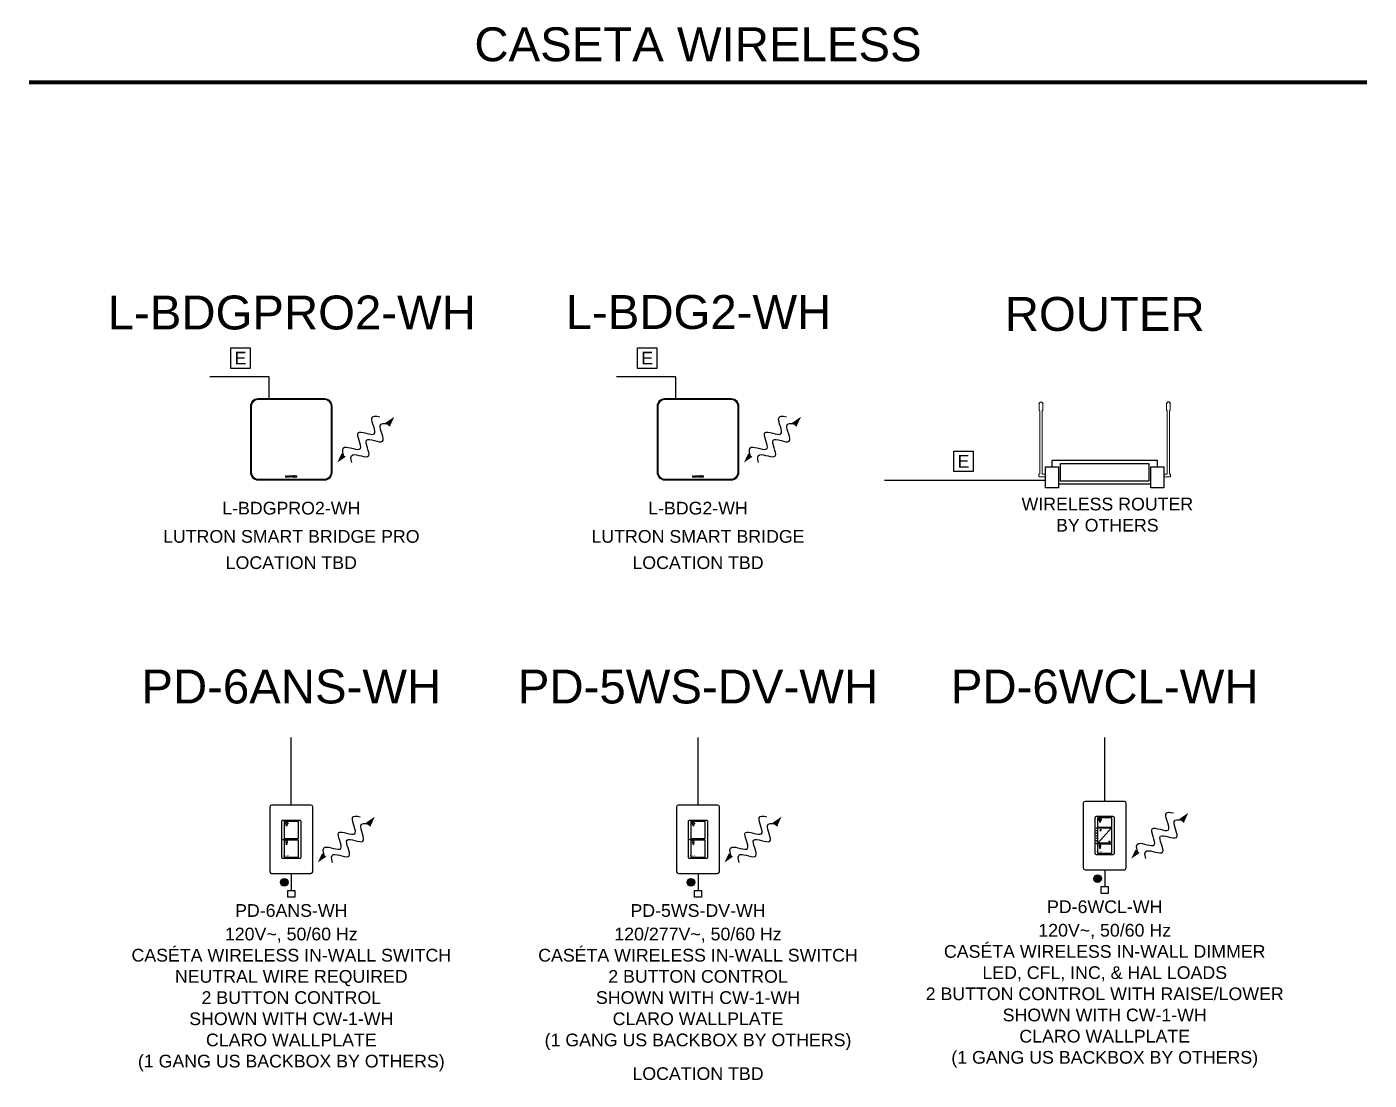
# Model space of a CAD drawing. Header units: inches. Extents: x 0.3 to 10.2, y 0.6 to 15.1.
# Drawn here: x 0.26 to 10.16, y 7.36 to 15.14 of the extents above; entities that cross this region are included whole.
import ezdxf
from ezdxf.enums import TextEntityAlignment as Align

# ---------------------------------------------------------------- set-up
doc = ezdxf.new("R2010")
doc.units = ezdxf.units.IN
doc.header["$MEASUREMENT"] = 0
for name, color, linetype in [('Device', 7, 'Continuous'), ('Lutron_Description', 7, 'Continuous'), ('Lutron_Ethernet_Wiring', 5, 'Continuous'), ('Lutron_Location', 5, 'Continuous'), ('Lutron_Part_Number', 1, 'Continuous'), ('Lutron_Wiring', 7, 'Continuous'), ('TITLE_BLOCK', 7, 'Continuous')]:
    doc.layers.add(name, color=color, linetype=linetype)
doc.styles.add('_ARIAL', font='arial.ttf', dxfattribs={"height": 0.09375})
doc.styles.add('ARIAL', font='arial.ttf')

# ---------------------------------------------------------------- blocks, each defined once
blk = doc.blocks.new('*U119')
blk.add_circle((0, 0), 0.00248)
blk = doc.blocks.new('*U118')
at = {"layer": 'Device', "color": 0, "linetype": 'ByBlock', "lineweight": -2}
for p in [(0, 0.114), (0, 0.095), (0, 0.076), (0, 0.057), (0, 0.038), (0, 0.019), (0, 0)]:
    blk.add_blockref('*U119', p, dxfattribs=at)
blk = doc.blocks.new('Talking-Listening')
at = {"layer": 'Device'}
for points in [[(0.3965, 0.1244), (0.4587, 0.1669), (0.4274, 0.0993)], [(0.0999, -0.1287), (0.0377, -0.1712), (0.069, -0.1036)]]:
    blk.add_hatch(color=256, dxfattribs=at).paths.add_polyline_path(points)
blk.add_line((0.3964, 0.1243), (0.4274, 0.0994))
for points in [[(0.0844, -0.1162), (0.0755, -0.0867), (0.0706, -0.0272), (0.2697, -0.1258), (0.1279, 0.1096), (0.3714, -0.0178), (0.261, 0.175), (0.3207, 0.1737), (0.3507, 0.1665)], [(0.1457, -0.1708), (0.1367, -0.1414), (0.1319, -0.0819), (0.331, -0.1805), (0.1892, 0.0549), (0.4326, -0.0725), (0.3223, 0.1203), (0.382, 0.119), (0.412, 0.1118)]]:
    blk.add_open_spline(points, degree=3, knots=[0.0449363, 0.0449363, 0.0449363, 0.0449363, 0.1179439, 0.2358877, 0.3538316, 0.4717754, 0.5897193, 0.6627269, 0.6627269, 0.6627269, 0.6627269], dxfattribs=at)
blk = doc.blocks.new('WireTypeBlock InputPower')
blk.add_lwpolyline([(0.04, 0.03), (0.04, 0.11), (-0.04, 0.11), (-0.04, 0.03)], close=True)
blk = doc.blocks.new('2#12AWG')
at = {"linetype": 'Continuous'}
h = blk.add_hatch(color=7, dxfattribs=at)
edge = h.paths.add_edge_path()
edge.add_arc((0, 0.079), 0.0494, 0, 360)
at = {"color": 7}
blk.add_circle((0, 0.079), 0.0541, dxfattribs=at)
blk = doc.blocks.new('NETWORK_CABLE_NOTE')
blk.add_lwpolyline([(-0.0716, 0.2141), (0.0716, 0.2141), (0.0716, 0.0629), (-0.0716, 0.0629)], close=True)
at = {"style": 'ARIAL'}
blk.add_attdef('NETWORK_CABLE_TYPE', text='', height=0.0938, dxfattribs=at).set_placement((0, 0.1385), align=Align.MIDDLE_CENTER)

msp = doc.modelspace()

# ---------------------------------------------------------------- hatches: boundary and pattern name
at = {"layer": 'Device'}
h = msp.add_hatch(color=256, dxfattribs=at)
h.dxf.hatch_style = 2
h.paths.add_polyline_path([(1.9652, 12.3946), (1.9663, 12.3946), (1.9668, 12.3941), (1.9668, 12.393), (1.9657, 12.3924), (1.9652, 12.3935)])
h = msp.add_hatch(color=256, dxfattribs=at)
h.dxf.hatch_style = 2
h.paths.add_polyline_path([(2.4538, 12.393), (2.4533, 12.3941), (2.4544, 12.3946), (2.4555, 12.3946), (2.4555, 12.3935), (2.4549, 12.3924)])
h = msp.add_hatch(color=256, dxfattribs=at)
h.dxf.hatch_style = 2
h.paths.add_polyline_path([(4.9652, 12.3946), (4.9663, 12.3946), (4.9668, 12.3941), (4.9668, 12.393), (4.9657, 12.3924), (4.9652, 12.3935)])
h = msp.add_hatch(color=256, dxfattribs=at)
h.dxf.hatch_style = 2
h.paths.add_polyline_path([(5.4538, 12.393), (5.4533, 12.3941), (5.4544, 12.3946), (5.4555, 12.3946), (5.4555, 12.3935), (5.4549, 12.3924)])

# ---------------------------------------------------------------- linework, layer by layer
msp.add_line((6.5853, 11.7919), (7.7728, 11.7919))
at = {"layer": 'Device', "lineweight": 0}
for p, q in [((7.7265, 12.3049), (7.7265, 12.3552)), ((7.7316, 12.3049), (7.7265, 12.3049)), ((7.7316, 11.8353), (7.7316, 12.3049)), ((7.7531, 12.3049), (7.7481, 12.3049)), ((7.7481, 12.3049), (7.7481, 11.8353)), ((7.7531, 12.3552), (7.7531, 12.3049)), ((8.667, 12.3552), (8.667, 12.3049)), ((8.667, 12.3049), (8.672, 12.3049)), ((8.672, 12.3049), (8.672, 11.8353)), ((8.6885, 11.8353), (8.6885, 12.3049)), ((8.6885, 12.3049), (8.6936, 12.3049)), ((8.6936, 12.3049), (8.6936, 12.3552)), ((7.7244, 11.8165), (7.7244, 11.8353)), ((7.7244, 11.8353), (7.7316, 11.8353)), ((7.7728, 11.8165), (7.7244, 11.8165)), ((7.7481, 11.8353), (7.7728, 11.8353)), ((8.672, 11.8353), (8.6474, 11.8353)), ((8.6474, 11.8165), (8.6957, 11.8165)), ((8.6957, 11.8353), (8.6885, 11.8353)), ((8.6957, 11.8165), (8.6957, 11.8353))]:
    msp.add_line(p, q, dxfattribs=at)
at = {"layer": 'Device'}
for p, q in [((7.7728, 11.7355), (7.7728, 11.8905)), ((7.7728, 11.8905), (7.8701, 11.8905)), ((8.5987, 11.9361), (7.8214, 11.9361)), ((7.8214, 11.8905), (7.8214, 11.9361)), ((7.8701, 11.8905), (7.8701, 11.7355)), ((8.55, 11.7355), (8.55, 11.8905)), ((8.55, 11.8905), (8.6474, 11.8905)), ((8.5987, 11.8905), (8.5987, 11.9361)), ((8.6474, 11.8905), (8.6474, 11.7355)), ((7.8701, 11.7355), (7.7728, 11.7355)), ((7.8701, 11.7634), (8.55, 11.7634)), ((8.6474, 11.7355), (8.55, 11.7355)), ((8.1605, 9.1133), (8.2596, 9.2254)), ((8.1781, 9.2165), (8.1733, 9.2068)), ((8.1781, 9.2165), (8.183, 9.2068)), ((8.1733, 9.2068), (8.183, 9.2068)), ((8.2465, 9.1174), (8.2416, 9.1272)), ((8.2416, 9.1272), (8.2513, 9.1272)), ((8.2465, 9.1174), (8.2513, 9.1272)), ((8.1784, 9.0361), (8.1784, 9.028)), ((8.2418, 9.0361), (8.2418, 9.028)), ((2.1784, 9.0083), (2.1784, 9.0002)), ((2.2418, 9.0083), (2.2418, 9.0002)), ((5.1784, 9.0083), (5.1784, 9.0002)), ((5.2418, 9.0083), (5.2418, 9.0002))]:
    msp.add_line(p, q, dxfattribs=at)
at = {"layer": 'Device', "color": 7}
for p, q in [((8.0521, 9.4086), (8.0521, 8.9304)), ((8.0521, 9.4086), (8.0521, 9.4086)), ((8.3551, 9.4215), (8.065, 9.4215)), ((8.368, 8.9304), (8.368, 9.4089)), ((2.0521, 9.3808), (2.0521, 8.9026)), ((2.0521, 9.3808), (2.0521, 9.3808)), ((2.3551, 9.3937), (2.065, 9.3937)), ((2.368, 8.9026), (2.368, 9.3811)), ((5.0521, 9.3808), (5.0521, 8.9026)), ((5.0521, 9.3808), (5.0521, 9.3808)), ((5.3551, 9.3937), (5.065, 9.3937)), ((5.368, 8.9026), (5.368, 9.3811)), ((8.065, 8.9175), (8.3551, 8.9175)), ((2.065, 8.8897), (2.3551, 8.8897)), ((5.065, 8.8897), (5.3551, 8.8897))]:
    msp.add_line(p, q, dxfattribs=at)
at = {"layer": 'Device', "lineweight": 18}
for points in [[(1.9635, 12.3853), (1.9635, 12.3935)], [(1.9646, 12.3935), (1.9635, 12.3935)], [(2.4566, 12.3908), (1.9635, 12.3908)], [(2.4566, 12.3853), (1.9635, 12.3853)], [(1.9882, 12.3935), (1.9674, 12.3935)], [(1.9893, 12.3935), (1.9898, 12.393)], [(1.9915, 12.393), (1.9915, 12.393)], [(2.1027, 12.393), (1.9915, 12.393)], [(1.992, 12.393), (2.0117, 12.393)], [(2.0139, 12.393), (2.0139, 12.3924)], [(2.078, 12.3924), (2.0161, 12.3924)], [(2.0802, 12.3924), (2.0808, 12.393)], [(2.083, 12.393), (2.1027, 12.393)], [(2.1027, 12.393), (2.1027, 12.393)], [(2.1054, 12.3935), (2.1049, 12.393)], [(2.3213, 12.3935), (2.1065, 12.3935)], [(2.3656, 12.393), (2.3404, 12.393)], [(2.4533, 12.3935), (2.3848, 12.3935)], [(2.4566, 12.3935), (2.4555, 12.3935)], [(2.4566, 12.3853), (2.4566, 12.3935)], [(4.9635, 12.3853), (4.9635, 12.3935)], [(4.9646, 12.3935), (4.9635, 12.3935)], [(5.4566, 12.3908), (4.9635, 12.3908)], [(5.4566, 12.3853), (4.9635, 12.3853)], [(4.9882, 12.3935), (4.9674, 12.3935)], [(4.9893, 12.3935), (4.9898, 12.393)], [(4.9915, 12.393), (4.9915, 12.393)], [(5.1027, 12.393), (4.9915, 12.393)], [(4.992, 12.393), (5.0117, 12.393)], [(5.0139, 12.393), (5.0139, 12.3924)], [(5.078, 12.3924), (5.0161, 12.3924)], [(5.0802, 12.3924), (5.0808, 12.393)], [(5.083, 12.393), (5.1027, 12.393)], [(5.1027, 12.393), (5.1027, 12.393)], [(5.1054, 12.3935), (5.1049, 12.393)], [(5.3213, 12.3935), (5.1065, 12.3935)], [(5.3656, 12.393), (5.3404, 12.393)], [(5.4533, 12.3935), (5.3848, 12.3935)], [(5.4566, 12.3935), (5.4555, 12.3935)], [(5.4566, 12.3853), (5.4566, 12.3935)], [(1.917, 12.3387), (1.9087, 12.3387)], [(1.9087, 12.3387), (1.9087, 11.8457)], [(1.9115, 12.3387), (1.9115, 11.8457)], [(1.917, 12.3387), (1.917, 11.8457)], [(2.5037, 12.3387), (2.5114, 12.3387)], [(2.5037, 11.8457), (2.5037, 12.3387)], [(2.5092, 11.8457), (2.5092, 12.3387)], [(2.5114, 11.8457), (2.5114, 12.3387)], [(4.917, 12.3387), (4.9087, 12.3387)], [(4.9087, 12.3387), (4.9087, 11.8457)], [(4.9115, 12.3387), (4.9115, 11.8457)], [(4.917, 12.3387), (4.917, 11.8457)], [(5.5037, 12.3387), (5.5114, 12.3387)], [(5.5037, 11.8457), (5.5037, 12.3387)], [(5.5092, 11.8457), (5.5092, 12.3387)], [(5.5114, 11.8457), (5.5114, 12.3387)], [(1.917, 11.8457), (1.9087, 11.8457)], [(1.9635, 11.7991), (2.4566, 11.7991)], [(1.9635, 11.7991), (1.9635, 11.7909)], [(1.9635, 11.7936), (2.4566, 11.7936)], [(1.9635, 11.7909), (2.4566, 11.7909)], [(2.1717, 11.8243), (2.1684, 11.8243)], [(2.1684, 11.8243), (2.1684, 11.8128)], [(2.1684, 11.8128), (2.1783, 11.8128)], [(2.1717, 11.8155), (2.1717, 11.8243)], [(2.1783, 11.8155), (2.1717, 11.8155)], [(2.1783, 11.8128), (2.1783, 11.8155)], [(2.1827, 11.8243), (2.1794, 11.8243)], [(2.1794, 11.8243), (2.1794, 11.8177)], [(2.1827, 11.8177), (2.1827, 11.8243)], [(2.1925, 11.8243), (2.1892, 11.8243)], [(2.1892, 11.8243), (2.1892, 11.8177)], [(2.1925, 11.8177), (2.1925, 11.8243)], [(2.2062, 11.8243), (2.1942, 11.8243)], [(2.1942, 11.8243), (2.1942, 11.8221)], [(2.1942, 11.8221), (2.1986, 11.8221)], [(2.1986, 11.8221), (2.1986, 11.8128)], [(2.1986, 11.8128), (2.2018, 11.8128)], [(2.2018, 11.8221), (2.2062, 11.8221)], [(2.2018, 11.8128), (2.2018, 11.8221)], [(2.2062, 11.8221), (2.2062, 11.8243)], [(2.2161, 11.8243), (2.2079, 11.8243)], [(2.2079, 11.8243), (2.2079, 11.8128)], [(2.2079, 11.8128), (2.2101, 11.8128)], [(2.2101, 11.8221), (2.2144, 11.8221)], [(2.2101, 11.8194), (2.2101, 11.8221)], [(2.2144, 11.8194), (2.2101, 11.8194)], [(2.2101, 11.8177), (2.215, 11.8177)], [(2.2101, 11.8128), (2.2101, 11.8177)], [(2.2177, 11.8128), (2.2205, 11.8128)], [(2.2407, 11.8243), (2.2369, 11.8243)], [(2.2369, 11.8243), (2.2369, 11.8128)], [(2.2369, 11.8128), (2.2402, 11.8128)], [(2.2402, 11.8205), (2.2462, 11.8128)], [(2.2402, 11.8128), (2.2402, 11.8205)], [(2.2468, 11.8172), (2.2407, 11.8243)], [(2.2462, 11.8128), (2.2501, 11.8128)], [(2.2501, 11.8243), (2.2468, 11.8243)], [(2.2468, 11.8243), (2.2468, 11.8172)], [(2.2501, 11.8128), (2.2501, 11.8243)], [(2.4566, 11.7991), (2.4566, 11.7909)], [(2.5037, 11.8457), (2.5114, 11.8457)], [(4.917, 11.8457), (4.9087, 11.8457)], [(4.9635, 11.7991), (5.4566, 11.7991)], [(4.9635, 11.7991), (4.9635, 11.7909)], [(4.9635, 11.7936), (5.4566, 11.7936)], [(4.9635, 11.7909), (5.4566, 11.7909)], [(5.1717, 11.8243), (5.1684, 11.8243)], [(5.1684, 11.8243), (5.1684, 11.8128)], [(5.1684, 11.8128), (5.1783, 11.8128)], [(5.1717, 11.8155), (5.1717, 11.8243)], [(5.1783, 11.8155), (5.1717, 11.8155)], [(5.1783, 11.8128), (5.1783, 11.8155)], [(5.1827, 11.8243), (5.1794, 11.8243)], [(5.1794, 11.8243), (5.1794, 11.8177)], [(5.1827, 11.8177), (5.1827, 11.8243)], [(5.1925, 11.8243), (5.1892, 11.8243)], [(5.1892, 11.8243), (5.1892, 11.8177)], [(5.1925, 11.8177), (5.1925, 11.8243)], [(5.2062, 11.8243), (5.1942, 11.8243)], [(5.1942, 11.8243), (5.1942, 11.8221)], [(5.1942, 11.8221), (5.1986, 11.8221)], [(5.1986, 11.8221), (5.1986, 11.8128)], [(5.1986, 11.8128), (5.2018, 11.8128)], [(5.2018, 11.8221), (5.2062, 11.8221)], [(5.2018, 11.8128), (5.2018, 11.8221)], [(5.2062, 11.8221), (5.2062, 11.8243)], [(5.2161, 11.8243), (5.2079, 11.8243)], [(5.2079, 11.8243), (5.2079, 11.8128)], [(5.2079, 11.8128), (5.2101, 11.8128)], [(5.2101, 11.8221), (5.2144, 11.8221)], [(5.2101, 11.8194), (5.2101, 11.8221)], [(5.2144, 11.8194), (5.2101, 11.8194)], [(5.2101, 11.8177), (5.215, 11.8177)], [(5.2101, 11.8128), (5.2101, 11.8177)], [(5.2177, 11.8128), (5.2205, 11.8128)], [(5.2407, 11.8243), (5.2369, 11.8243)], [(5.2369, 11.8243), (5.2369, 11.8128)], [(5.2369, 11.8128), (5.2402, 11.8128)], [(5.2402, 11.8205), (5.2462, 11.8128)], [(5.2402, 11.8128), (5.2402, 11.8205)], [(5.2468, 11.8172), (5.2407, 11.8243)], [(5.2462, 11.8128), (5.2501, 11.8128)], [(5.2501, 11.8243), (5.2468, 11.8243)], [(5.2468, 11.8243), (5.2468, 11.8172)], [(5.2501, 11.8128), (5.2501, 11.8243)], [(5.4566, 11.7991), (5.4566, 11.7909)], [(5.5037, 11.8457), (5.5114, 11.8457)]]:
    msp.add_lwpolyline(points, dxfattribs=at)
at = {"layer": 'Device'}
for points in [[(7.8839, 11.9152), (8.5362, 11.9152), (8.5362, 11.7843), (7.8839, 11.7843)], [(2.1628, 9.2589), (2.1628, 9.2595), (2.1666, 9.2595), (2.1666, 9.2589)], [(2.1667, 9.2502), (2.1663, 9.2506), (2.1689, 9.2533), (2.1693, 9.2529)], [(2.1702, 9.2707), (2.1708, 9.2709), (2.1722, 9.2674), (2.1717, 9.2672)], [(2.1734, 9.2444), (2.1771, 9.2444), (2.1771, 9.2435), (2.1734, 9.2435)], [(2.1734, 9.2434), (2.1771, 9.2434), (2.1771, 9.2425), (2.1734, 9.2425)], [(2.1734, 9.2424), (2.1771, 9.2424), (2.1771, 9.2414), (2.1734, 9.2414)], [(2.1798, 9.2709), (2.1803, 9.2707), (2.1789, 9.2672), (2.1784, 9.2674)], [(2.1843, 9.2506), (2.1839, 9.2502), (2.1813, 9.2529), (2.1817, 9.2533)], [(2.1878, 9.2595), (2.1878, 9.2589), (2.184, 9.2589), (2.184, 9.2595)], [(5.1628, 9.2589), (5.1628, 9.2595), (5.1666, 9.2595), (5.1666, 9.2589)], [(5.1667, 9.2502), (5.1663, 9.2506), (5.1689, 9.2533), (5.1693, 9.2529)], [(5.1702, 9.2707), (5.1708, 9.2709), (5.1722, 9.2674), (5.1717, 9.2672)], [(5.1734, 9.2444), (5.1771, 9.2444), (5.1771, 9.2435), (5.1734, 9.2435)], [(5.1734, 9.2434), (5.1771, 9.2434), (5.1771, 9.2425), (5.1734, 9.2425)], [(5.1734, 9.2424), (5.1771, 9.2424), (5.1771, 9.2414), (5.1734, 9.2414)], [(5.1798, 9.2709), (5.1803, 9.2707), (5.1789, 9.2672), (5.1784, 9.2674)], [(5.1843, 9.2506), (5.1839, 9.2502), (5.1813, 9.2529), (5.1817, 9.2533)], [(5.1878, 9.2595), (5.1878, 9.2589), (5.184, 9.2589), (5.184, 9.2595)], [(8.1628, 9.2867), (8.1628, 9.2873), (8.1666, 9.2873), (8.1666, 9.2867)], [(8.1667, 9.278), (8.1663, 9.2784), (8.1689, 9.2811), (8.1693, 9.2807)], [(8.1702, 9.2985), (8.1708, 9.2987), (8.1722, 9.2952), (8.1717, 9.295)], [(8.1734, 9.2722), (8.1771, 9.2722), (8.1771, 9.2713), (8.1734, 9.2713)], [(8.1734, 9.2712), (8.1771, 9.2712), (8.1771, 9.2703), (8.1734, 9.2703)], [(8.1734, 9.2702), (8.1771, 9.2702), (8.1771, 9.2692), (8.1734, 9.2692)], [(8.1798, 9.2987), (8.1803, 9.2985), (8.1789, 9.295), (8.1784, 9.2952)], [(8.1843, 9.2784), (8.1839, 9.278), (8.1813, 9.2807), (8.1817, 9.2811)], [(8.1878, 9.2873), (8.1878, 9.2867), (8.184, 9.2867), (8.184, 9.2873)], [(2.1734, 9.1068), (2.1771, 9.1068), (2.1771, 9.1059), (2.1734, 9.1059)], [(2.1734, 9.1058), (2.1771, 9.1058), (2.1771, 9.1049), (2.1734, 9.1049)], [(2.1734, 9.1048), (2.1771, 9.1048), (2.1771, 9.1038), (2.1734, 9.1038)], [(5.1734, 9.1068), (5.1771, 9.1068), (5.1771, 9.1059), (5.1734, 9.1059)], [(5.1734, 9.1058), (5.1771, 9.1058), (5.1771, 9.1049), (5.1734, 9.1049)], [(5.1734, 9.1048), (5.1771, 9.1048), (5.1771, 9.1038), (5.1734, 9.1038)], [(8.1734, 9.0776), (8.1771, 9.0776), (8.1771, 9.0767), (8.1734, 9.0767)], [(8.1734, 9.0766), (8.1771, 9.0766), (8.1771, 9.0756), (8.1734, 9.0756)], [(8.1734, 9.0755), (8.1771, 9.0755), (8.1771, 9.0746), (8.1734, 9.0746)]]:
    msp.add_lwpolyline(points, close=True, dxfattribs=at)
for points in [[(8.1491, 9.3113), (8.2712, 9.3113, -0.414214), (8.2797, 9.3028), (8.2797, 9.0365, -0.414214), (8.2712, 9.028), (8.1491, 9.028, -0.414214), (8.1405, 9.0365), (8.1405, 9.3028, -0.414214)], [(2.1491, 9.2835), (2.2712, 9.2835, -0.414214), (2.2797, 9.275), (2.2797, 9.0087, -0.414214), (2.2712, 9.0002), (2.1491, 9.0002, -0.414214), (2.1405, 9.0087), (2.1405, 9.275, -0.414214)], [(2.162, 9.2754), (2.2582, 9.2754, -0.414214), (2.2604, 9.2732), (2.2604, 9.1481, -0.414214), (2.2582, 9.1459), (2.162, 9.1459, -0.414214), (2.1599, 9.1481), (2.1599, 9.2732, -0.414214)], [(2.172, 9.2526), (2.172, 9.246, 0.414214), (2.1734, 9.2445), (2.1772, 9.2445, 0.414214), (2.1786, 9.246), (2.1786, 9.2526, 4.267074)], [(5.1491, 9.2835), (5.2712, 9.2835, -0.414214), (5.2797, 9.275), (5.2797, 9.0087, -0.414214), (5.2712, 9.0002), (5.1491, 9.0002, -0.414214), (5.1405, 9.0087), (5.1405, 9.275, -0.414214)], [(5.162, 9.2754), (5.2582, 9.2754, -0.414214), (5.2604, 9.2732), (5.2604, 9.1481, -0.414214), (5.2582, 9.1459), (5.162, 9.1459, -0.414214), (5.1599, 9.1481), (5.1599, 9.2732, -0.414214)], [(5.172, 9.2526), (5.172, 9.246, 0.414214), (5.1734, 9.2445), (5.1772, 9.2445, 0.414214), (5.1786, 9.246), (5.1786, 9.2526, 4.267074)], [(8.162, 9.3032), (8.2582, 9.3032, -0.414214), (8.2604, 9.301), (8.2604, 9.2319, -0.414214), (8.2582, 9.2297), (8.162, 9.2297, -0.414214), (8.1599, 9.2319), (8.1599, 9.301, -0.414214)], [(8.162, 9.2259), (8.2582, 9.2259, -0.414214), (8.2604, 9.2238), (8.2604, 9.1148, -0.414214), (8.2582, 9.1126), (8.162, 9.1126, -0.414214), (8.1599, 9.1148), (8.1599, 9.2238, -0.414214)], [(8.172, 9.2804), (8.172, 9.2738, 0.414214), (8.1734, 9.2723), (8.1772, 9.2723, 0.414214), (8.1786, 9.2738), (8.1786, 9.2804, 4.267074)], [(2.162, 9.1378), (2.2582, 9.1378, -0.414214), (2.2604, 9.1356), (2.2604, 9.0105, -0.414214), (2.2582, 9.0083), (2.162, 9.0083, -0.414214), (2.1599, 9.0105), (2.1599, 9.1356, -0.414214)], [(2.172, 9.115), (2.172, 9.1084, 0.414214), (2.1734, 9.1069), (2.1772, 9.1069, 0.414214), (2.1786, 9.1084), (2.1786, 9.115, 4.267074)], [(5.162, 9.1378), (5.2582, 9.1378, -0.414214), (5.2604, 9.1356), (5.2604, 9.0105, -0.414214), (5.2582, 9.0083), (5.162, 9.0083, -0.414214), (5.1599, 9.0105), (5.1599, 9.1356, -0.414214)], [(5.172, 9.115), (5.172, 9.1084, 0.414214), (5.1734, 9.1069), (5.1772, 9.1069, 0.414214), (5.1786, 9.1084), (5.1786, 9.115, 4.267074)], [(8.162, 9.1085), (8.2582, 9.1085, -0.414214), (8.2604, 9.1064), (8.2604, 9.0382, -0.414214), (8.2582, 9.0361), (8.162, 9.0361, -0.414214), (8.1599, 9.0382), (8.1599, 9.1064, -0.414214)], [(8.172, 9.0857), (8.172, 9.0791, 0.414214), (8.1734, 9.0777), (8.1772, 9.0777, 0.414214), (8.1786, 9.0791), (8.1786, 9.0857, 4.267074)]]:
    msp.add_lwpolyline(points, format="xyb", close=True, dxfattribs=at)
for centre in [(2.1511, 9.14), (5.1511, 9.14)]:
    msp.add_circle(centre, 0.00248, dxfattribs=at)
at = {"layer": 'Device', "color": 7}
for centre, radius, start, end in [((8.0652, 9.4084), 0.0131, 91.13584, 178.86416), ((8.3551, 9.4086), 0.0129, 0, 90), ((2.0652, 9.3806), 0.0131, 91.13584, 178.86416), ((2.3551, 9.3808), 0.0129, 0, 90), ((5.0652, 9.3806), 0.0131, 91.13584, 178.86416), ((5.3551, 9.3808), 0.0129, 0, 90), ((8.065, 8.9304), 0.0129, 180, 270), ((8.3551, 8.9304), 0.0129, 270, 360), ((2.065, 8.9026), 0.0129, 180, 270), ((2.3551, 8.9026), 0.0129, 270, 360), ((5.065, 8.9026), 0.0129, 180, 270), ((5.3551, 8.9026), 0.0129, 270, 360)]:
    msp.add_arc(centre, radius, start, end, dxfattribs=at)
at = {"layer": 'Device'}
for centre in [(2.1753, 9.2414), (5.1753, 9.2414), (8.1753, 9.2692), (2.1753, 9.1038), (5.1753, 9.1038), (8.1753, 9.0746)]:
    msp.add_arc(centre, 0.00119, 180, 0, dxfattribs=at)
at = {"layer": 'Device', "extrusion": (0, 0, -1)}
msp.add_ellipse((7.7398, 12.3552), major_axis=(0, 0.0145), ratio=0.919873, start_param=4.712389, end_param=7.853982, dxfattribs=at)
at = {"layer": 'Device'}
msp.add_ellipse((8.6803, 12.3552), major_axis=(0, 0.0145), ratio=0.919873, start_param=4.712389, end_param=7.853982, dxfattribs=at)
at = {"layer": 'Device', "lineweight": 18}
for points in [[(1.9635, 12.3935), (1.9334, 12.3935), (1.9087, 12.3689), (1.9087, 12.3387)], [(1.9635, 12.3908), (1.935, 12.3908), (1.9115, 12.3678), (1.9115, 12.3387)], [(1.9635, 12.3853), (1.9378, 12.3853), (1.917, 12.3645), (1.917, 12.3387)], [(1.9646, 12.3935), (1.9657, 12.3935), (1.9657, 12.3935), (1.9657, 12.3935)], [(1.9674, 12.3935), (1.9668, 12.3935), (1.9663, 12.3935), (1.9663, 12.3935)], [(1.9893, 12.3935), (1.9893, 12.3935), (1.9887, 12.3935), (1.9882, 12.3935)], [(1.9898, 12.393), (1.9898, 12.393), (1.9909, 12.393), (1.992, 12.393)], [(1.9898, 12.393), (1.9898, 12.393), (1.9909, 12.393), (1.9915, 12.393)], [(2.0139, 12.393), (2.0134, 12.393), (2.0128, 12.393), (2.0117, 12.393)], [(2.0139, 12.3924), (2.0139, 12.3924), (2.015, 12.3924), (2.0161, 12.3924)], [(2.078, 12.3924), (2.0791, 12.3924), (2.0802, 12.3924), (2.0802, 12.3924)], [(2.083, 12.393), (2.0819, 12.393), (2.0808, 12.393), (2.0808, 12.393)], [(2.1027, 12.393), (2.1038, 12.393), (2.1049, 12.393), (2.1049, 12.393)], [(2.1027, 12.393), (2.1038, 12.393), (2.1043, 12.393), (2.1049, 12.393)], [(2.1065, 12.3935), (2.106, 12.3935), (2.1054, 12.3935), (2.1054, 12.3935)], [(2.3404, 12.3935), (2.3404, 12.3935), (2.3404, 12.3935), (2.3404, 12.393)], [(2.3656, 12.393), (2.3656, 12.3935), (2.3656, 12.3935), (2.3656, 12.3935)], [(2.4544, 12.3935), (2.4544, 12.3935), (2.4538, 12.3935), (2.4533, 12.3935)], [(2.4544, 12.3935), (2.4544, 12.3935), (2.4549, 12.3935), (2.4555, 12.3935)], [(2.5114, 12.3387), (2.5114, 12.3689), (2.4873, 12.3935), (2.4566, 12.3935)], [(2.5092, 12.3387), (2.5092, 12.3678), (2.4856, 12.3908), (2.4566, 12.3908)], [(2.5037, 12.3387), (2.5037, 12.3645), (2.4829, 12.3853), (2.4566, 12.3853)], [(4.9635, 12.3935), (4.9334, 12.3935), (4.9087, 12.3689), (4.9087, 12.3387)], [(4.9635, 12.3908), (4.935, 12.3908), (4.9115, 12.3678), (4.9115, 12.3387)], [(4.9635, 12.3853), (4.9378, 12.3853), (4.917, 12.3645), (4.917, 12.3387)], [(4.9646, 12.3935), (4.9657, 12.3935), (4.9657, 12.3935), (4.9657, 12.3935)], [(4.9674, 12.3935), (4.9668, 12.3935), (4.9663, 12.3935), (4.9663, 12.3935)], [(4.9893, 12.3935), (4.9893, 12.3935), (4.9887, 12.3935), (4.9882, 12.3935)], [(4.9898, 12.393), (4.9898, 12.393), (4.9909, 12.393), (4.992, 12.393)], [(4.9898, 12.393), (4.9898, 12.393), (4.9909, 12.393), (4.9915, 12.393)], [(5.0139, 12.393), (5.0134, 12.393), (5.0128, 12.393), (5.0117, 12.393)], [(5.0139, 12.3924), (5.0139, 12.3924), (5.015, 12.3924), (5.0161, 12.3924)], [(5.078, 12.3924), (5.0791, 12.3924), (5.0802, 12.3924), (5.0802, 12.3924)], [(5.083, 12.393), (5.0819, 12.393), (5.0808, 12.393), (5.0808, 12.393)], [(5.1027, 12.393), (5.1038, 12.393), (5.1049, 12.393), (5.1049, 12.393)], [(5.1027, 12.393), (5.1038, 12.393), (5.1043, 12.393), (5.1049, 12.393)], [(5.1065, 12.3935), (5.106, 12.3935), (5.1054, 12.3935), (5.1054, 12.3935)], [(5.3404, 12.3935), (5.3404, 12.3935), (5.3404, 12.3935), (5.3404, 12.393)], [(5.3656, 12.393), (5.3656, 12.3935), (5.3656, 12.3935), (5.3656, 12.3935)], [(5.4544, 12.3935), (5.4544, 12.3935), (5.4538, 12.3935), (5.4533, 12.3935)], [(5.4544, 12.3935), (5.4544, 12.3935), (5.4549, 12.3935), (5.4555, 12.3935)], [(5.5114, 12.3387), (5.5114, 12.3689), (5.4873, 12.3935), (5.4566, 12.3935)], [(5.5092, 12.3387), (5.5092, 12.3678), (5.4856, 12.3908), (5.4566, 12.3908)], [(5.5037, 12.3387), (5.5037, 12.3645), (5.4829, 12.3853), (5.4566, 12.3853)], [(1.9087, 11.8457), (1.9087, 11.8155), (1.9334, 11.7909), (1.9635, 11.7909)], [(1.9115, 11.8457), (1.9115, 11.8172), (1.935, 11.7936), (1.9635, 11.7936)], [(1.917, 11.8457), (1.917, 11.8199), (1.9378, 11.7991), (1.9635, 11.7991)], [(2.4566, 11.7936), (2.4856, 11.7936), (2.5092, 11.8172), (2.5092, 11.8457)], [(2.4566, 11.7991), (2.4829, 11.7991), (2.5037, 11.8199), (2.5037, 11.8457)], [(2.4566, 11.7909), (2.4873, 11.7909), (2.5114, 11.8155), (2.5114, 11.8457)], [(4.9087, 11.8457), (4.9087, 11.8155), (4.9334, 11.7909), (4.9635, 11.7909)], [(4.9115, 11.8457), (4.9115, 11.8172), (4.935, 11.7936), (4.9635, 11.7936)], [(4.917, 11.8457), (4.917, 11.8199), (4.9378, 11.7991), (4.9635, 11.7991)], [(5.4566, 11.7936), (5.4856, 11.7936), (5.5092, 11.8172), (5.5092, 11.8457)], [(5.4566, 11.7991), (5.4829, 11.7991), (5.5037, 11.8199), (5.5037, 11.8457)], [(5.4566, 11.7909), (5.4873, 11.7909), (5.5114, 11.8155), (5.5114, 11.8457)]]:
    msp.add_open_spline(points, degree=3, dxfattribs=at)
for points, knots in [([(2.3213, 12.3935), (2.3224, 12.3935), (2.3377, 12.393), (2.3552, 12.393), (2.3711, 12.393), (2.3837, 12.3935), (2.3848, 12.3935)], [0, 0, 0, 0, 1, 1, 1, 2, 2, 2, 2]), ([(5.3213, 12.3935), (5.3224, 12.3935), (5.3377, 12.393), (5.3552, 12.393), (5.3711, 12.393), (5.3837, 12.3935), (5.3848, 12.3935)], [0, 0, 0, 0, 1, 1, 1, 2, 2, 2, 2]), ([(2.1794, 11.8177), (2.1794, 11.8166), (2.1799, 11.8155), (2.1805, 11.815), (2.181, 11.8144), (2.1816, 11.8139), (2.1827, 11.8134), (2.1838, 11.8128), (2.1849, 11.8128), (2.186, 11.8128), (2.1876, 11.8128), (2.1887, 11.8128), (2.1898, 11.8134), (2.1909, 11.8139), (2.1914, 11.8144), (2.192, 11.815), (2.1925, 11.8155), (2.1925, 11.8166), (2.1925, 11.8177)], [0, 0, 0, 0, 1, 1, 1, 2, 2, 2, 3, 3, 3, 4, 4, 4, 5, 5, 5, 6, 6, 6, 6]), ([(2.1892, 11.8177), (2.1892, 11.8166), (2.1892, 11.8161), (2.1887, 11.8155), (2.1887, 11.8155), (2.1881, 11.8155), (2.1876, 11.815), (2.187, 11.815), (2.1865, 11.815), (2.186, 11.815), (2.1854, 11.815), (2.1849, 11.815), (2.1843, 11.8155), (2.1838, 11.8155), (2.1832, 11.8155), (2.1832, 11.8161), (2.1827, 11.8161), (2.1827, 11.8166), (2.1827, 11.8177)], [0, 0, 0, 0, 1, 1, 1, 2, 2, 2, 3, 3, 3, 4, 4, 4, 5, 5, 5, 6, 6, 6, 6]), ([(2.2144, 11.8194), (2.215, 11.8194), (2.215, 11.8194), (2.215, 11.8194), (2.2155, 11.8194), (2.2155, 11.8194), (2.2161, 11.8194), (2.2161, 11.8199), (2.2166, 11.8199), (2.2166, 11.8205), (2.2166, 11.821), (2.2166, 11.821), (2.2166, 11.8216), (2.2161, 11.8216), (2.2161, 11.8221), (2.2155, 11.8221), (2.215, 11.8221), (2.215, 11.8221), (2.2144, 11.8221)], [0, 0, 0, 0, 1, 1, 1, 2, 2, 2, 3, 3, 3, 4, 4, 4, 5, 5, 5, 6, 6, 6, 6]), ([(2.215, 11.8177), (2.215, 11.8177), (2.215, 11.8177), (2.2155, 11.8177), (2.2155, 11.8177), (2.2161, 11.8172), (2.2161, 11.8172), (2.2161, 11.8172), (2.2161, 11.8166), (2.2166, 11.8166), (2.2166, 11.8161), (2.2166, 11.8155), (2.2166, 11.815), (2.2166, 11.815), (2.2166, 11.8144), (2.2172, 11.8139), (2.2172, 11.8139), (2.2172, 11.8139), (2.2172, 11.8134), (2.2172, 11.8134), (2.2177, 11.8128), (2.2177, 11.8128)], [0, 0, 0, 0, 1, 1, 1, 2, 2, 2, 3, 3, 3, 4, 4, 4, 5, 5, 5, 6, 6, 6, 7, 7, 7, 7]), ([(2.2205, 11.8128), (2.2205, 11.8128), (2.2199, 11.8128), (2.2199, 11.8128), (2.2199, 11.8134), (2.2199, 11.8134), (2.2199, 11.8134), (2.2199, 11.8139), (2.2194, 11.8139), (2.2194, 11.8144), (2.2194, 11.8144), (2.2194, 11.815), (2.2194, 11.8155), (2.2194, 11.8161), (2.2194, 11.8166), (2.2188, 11.8177), (2.2188, 11.8177), (2.2188, 11.8183), (2.2188, 11.8183), (2.2188, 11.8183), (2.2183, 11.8183), (2.2183, 11.8183), (2.2183, 11.8188), (2.2177, 11.8188), (2.2177, 11.8188), (2.2177, 11.8188), (2.2172, 11.8188), (2.2172, 11.8188), (2.2177, 11.8188), (2.2177, 11.8188), (2.2183, 11.8188), (2.2188, 11.8188), (2.2188, 11.8194), (2.2194, 11.8199), (2.2194, 11.8205), (2.2199, 11.821), (2.2199, 11.8221), (2.2194, 11.8227), (2.2194, 11.8232), (2.2188, 11.8238), (2.2188, 11.8238), (2.2183, 11.8243), (2.2177, 11.8243), (2.2172, 11.8243), (2.2166, 11.8243), (2.2161, 11.8243)], [0, 0, 0, 0, 1, 1, 1, 2, 2, 2, 3, 3, 3, 4, 4, 4, 5, 5, 5, 6, 6, 6, 7, 7, 7, 8, 8, 8, 9, 9, 9, 10, 10, 10, 11, 11, 11, 12, 12, 12, 13, 13, 13, 14, 14, 14, 15, 15, 15, 15]), ([(2.2281, 11.8249), (2.227, 11.8249), (2.2259, 11.8249), (2.2254, 11.8243), (2.2238, 11.8243), (2.2227, 11.8232), (2.2216, 11.8221), (2.221, 11.821), (2.221, 11.8194), (2.221, 11.8183), (2.221, 11.8172), (2.2216, 11.8161), (2.2221, 11.8155), (2.2227, 11.8144), (2.2238, 11.8139), (2.2248, 11.8134), (2.2259, 11.8128), (2.227, 11.8128), (2.2287, 11.8128), (2.2287, 11.8128), (2.2287, 11.8128), (2.2287, 11.8128), (2.2298, 11.8128), (2.2314, 11.8128), (2.2325, 11.8134), (2.2336, 11.8139), (2.2347, 11.815), (2.2353, 11.8161), (2.2358, 11.8177), (2.2358, 11.8194), (2.2353, 11.821), (2.2347, 11.8221), (2.2336, 11.8232), (2.2325, 11.8238), (2.2314, 11.8243), (2.2303, 11.8249), (2.2292, 11.8249), (2.2287, 11.8249), (2.2281, 11.8249), (2.2281, 11.8249)], [0, 0, 0, 0, 1, 1, 1, 2, 2, 2, 3, 3, 3, 4, 4, 4, 5, 5, 5, 6, 6, 6, 7, 7, 7, 8, 8, 8, 9, 9, 9, 10, 10, 10, 11, 11, 11, 12, 12, 12, 13, 13, 13, 13]), ([(2.2281, 11.815), (2.2287, 11.815), (2.2287, 11.815), (2.2287, 11.815), (2.2292, 11.815), (2.2298, 11.815), (2.2303, 11.8155), (2.2309, 11.8155), (2.2314, 11.8166), (2.232, 11.8172), (2.232, 11.8177), (2.232, 11.8183), (2.232, 11.8194), (2.232, 11.8199), (2.232, 11.8205), (2.2314, 11.821), (2.2314, 11.8216), (2.2309, 11.8221), (2.2303, 11.8221), (2.2298, 11.8227), (2.2292, 11.8227), (2.2281, 11.8227), (2.2276, 11.8227), (2.227, 11.8227), (2.2265, 11.8221), (2.2259, 11.8221), (2.2254, 11.8216), (2.2254, 11.821), (2.2248, 11.8205), (2.2248, 11.8199), (2.2248, 11.8194), (2.2243, 11.8188), (2.2248, 11.8177), (2.2248, 11.8172), (2.2248, 11.8166), (2.2254, 11.8161), (2.2259, 11.8161), (2.2259, 11.8155), (2.2265, 11.8155), (2.227, 11.815), (2.2276, 11.815), (2.2281, 11.815), (2.2281, 11.815)], [0, 0, 0, 0, 1, 1, 1, 2, 2, 2, 3, 3, 3, 4, 4, 4, 5, 5, 5, 6, 6, 6, 7, 7, 7, 8, 8, 8, 9, 9, 9, 10, 10, 10, 11, 11, 11, 12, 12, 12, 13, 13, 13, 14, 14, 14, 14]), ([(5.1794, 11.8177), (5.1794, 11.8166), (5.1799, 11.8155), (5.1805, 11.815), (5.181, 11.8144), (5.1816, 11.8139), (5.1827, 11.8134), (5.1838, 11.8128), (5.1849, 11.8128), (5.186, 11.8128), (5.1876, 11.8128), (5.1887, 11.8128), (5.1898, 11.8134), (5.1909, 11.8139), (5.1914, 11.8144), (5.192, 11.815), (5.1925, 11.8155), (5.1925, 11.8166), (5.1925, 11.8177)], [0, 0, 0, 0, 1, 1, 1, 2, 2, 2, 3, 3, 3, 4, 4, 4, 5, 5, 5, 6, 6, 6, 6]), ([(5.1892, 11.8177), (5.1892, 11.8166), (5.1892, 11.8161), (5.1887, 11.8155), (5.1887, 11.8155), (5.1881, 11.8155), (5.1876, 11.815), (5.187, 11.815), (5.1865, 11.815), (5.186, 11.815), (5.1854, 11.815), (5.1849, 11.815), (5.1843, 11.8155), (5.1838, 11.8155), (5.1832, 11.8155), (5.1832, 11.8161), (5.1827, 11.8161), (5.1827, 11.8166), (5.1827, 11.8177)], [0, 0, 0, 0, 1, 1, 1, 2, 2, 2, 3, 3, 3, 4, 4, 4, 5, 5, 5, 6, 6, 6, 6]), ([(5.2144, 11.8194), (5.215, 11.8194), (5.215, 11.8194), (5.215, 11.8194), (5.2155, 11.8194), (5.2155, 11.8194), (5.2161, 11.8194), (5.2161, 11.8199), (5.2166, 11.8199), (5.2166, 11.8205), (5.2166, 11.821), (5.2166, 11.821), (5.2166, 11.8216), (5.2161, 11.8216), (5.2161, 11.8221), (5.2155, 11.8221), (5.215, 11.8221), (5.215, 11.8221), (5.2144, 11.8221)], [0, 0, 0, 0, 1, 1, 1, 2, 2, 2, 3, 3, 3, 4, 4, 4, 5, 5, 5, 6, 6, 6, 6]), ([(5.215, 11.8177), (5.215, 11.8177), (5.215, 11.8177), (5.2155, 11.8177), (5.2155, 11.8177), (5.2161, 11.8172), (5.2161, 11.8172), (5.2161, 11.8172), (5.2161, 11.8166), (5.2166, 11.8166), (5.2166, 11.8161), (5.2166, 11.8155), (5.2166, 11.815), (5.2166, 11.815), (5.2166, 11.8144), (5.2172, 11.8139), (5.2172, 11.8139), (5.2172, 11.8139), (5.2172, 11.8134), (5.2172, 11.8134), (5.2177, 11.8128), (5.2177, 11.8128)], [0, 0, 0, 0, 1, 1, 1, 2, 2, 2, 3, 3, 3, 4, 4, 4, 5, 5, 5, 6, 6, 6, 7, 7, 7, 7]), ([(5.2205, 11.8128), (5.2205, 11.8128), (5.2199, 11.8128), (5.2199, 11.8128), (5.2199, 11.8134), (5.2199, 11.8134), (5.2199, 11.8134), (5.2199, 11.8139), (5.2194, 11.8139), (5.2194, 11.8144), (5.2194, 11.8144), (5.2194, 11.815), (5.2194, 11.8155), (5.2194, 11.8161), (5.2194, 11.8166), (5.2188, 11.8177), (5.2188, 11.8177), (5.2188, 11.8183), (5.2188, 11.8183), (5.2188, 11.8183), (5.2183, 11.8183), (5.2183, 11.8183), (5.2183, 11.8188), (5.2177, 11.8188), (5.2177, 11.8188), (5.2177, 11.8188), (5.2172, 11.8188), (5.2172, 11.8188), (5.2177, 11.8188), (5.2177, 11.8188), (5.2183, 11.8188), (5.2188, 11.8188), (5.2188, 11.8194), (5.2194, 11.8199), (5.2194, 11.8205), (5.2199, 11.821), (5.2199, 11.8221), (5.2194, 11.8227), (5.2194, 11.8232), (5.2188, 11.8238), (5.2188, 11.8238), (5.2183, 11.8243), (5.2177, 11.8243), (5.2172, 11.8243), (5.2166, 11.8243), (5.2161, 11.8243)], [0, 0, 0, 0, 1, 1, 1, 2, 2, 2, 3, 3, 3, 4, 4, 4, 5, 5, 5, 6, 6, 6, 7, 7, 7, 8, 8, 8, 9, 9, 9, 10, 10, 10, 11, 11, 11, 12, 12, 12, 13, 13, 13, 14, 14, 14, 15, 15, 15, 15]), ([(5.2281, 11.8249), (5.227, 11.8249), (5.2259, 11.8249), (5.2254, 11.8243), (5.2238, 11.8243), (5.2227, 11.8232), (5.2216, 11.8221), (5.221, 11.821), (5.221, 11.8194), (5.221, 11.8183), (5.221, 11.8172), (5.2216, 11.8161), (5.2221, 11.8155), (5.2227, 11.8144), (5.2238, 11.8139), (5.2248, 11.8134), (5.2259, 11.8128), (5.227, 11.8128), (5.2287, 11.8128), (5.2287, 11.8128), (5.2287, 11.8128), (5.2287, 11.8128), (5.2298, 11.8128), (5.2314, 11.8128), (5.2325, 11.8134), (5.2336, 11.8139), (5.2347, 11.815), (5.2353, 11.8161), (5.2358, 11.8177), (5.2358, 11.8194), (5.2353, 11.821), (5.2347, 11.8221), (5.2336, 11.8232), (5.2325, 11.8238), (5.2314, 11.8243), (5.2303, 11.8249), (5.2292, 11.8249), (5.2287, 11.8249), (5.2281, 11.8249), (5.2281, 11.8249)], [0, 0, 0, 0, 1, 1, 1, 2, 2, 2, 3, 3, 3, 4, 4, 4, 5, 5, 5, 6, 6, 6, 7, 7, 7, 8, 8, 8, 9, 9, 9, 10, 10, 10, 11, 11, 11, 12, 12, 12, 13, 13, 13, 13]), ([(5.2281, 11.815), (5.2287, 11.815), (5.2287, 11.815), (5.2287, 11.815), (5.2292, 11.815), (5.2298, 11.815), (5.2303, 11.8155), (5.2309, 11.8155), (5.2314, 11.8166), (5.232, 11.8172), (5.232, 11.8177), (5.232, 11.8183), (5.232, 11.8194), (5.232, 11.8199), (5.232, 11.8205), (5.2314, 11.821), (5.2314, 11.8216), (5.2309, 11.8221), (5.2303, 11.8221), (5.2298, 11.8227), (5.2292, 11.8227), (5.2281, 11.8227), (5.2276, 11.8227), (5.227, 11.8227), (5.2265, 11.8221), (5.2259, 11.8221), (5.2254, 11.8216), (5.2254, 11.821), (5.2248, 11.8205), (5.2248, 11.8199), (5.2248, 11.8194), (5.2243, 11.8188), (5.2248, 11.8177), (5.2248, 11.8172), (5.2248, 11.8166), (5.2254, 11.8161), (5.2259, 11.8161), (5.2259, 11.8155), (5.2265, 11.8155), (5.227, 11.815), (5.2276, 11.815), (5.2281, 11.815), (5.2281, 11.815)], [0, 0, 0, 0, 1, 1, 1, 2, 2, 2, 3, 3, 3, 4, 4, 4, 5, 5, 5, 6, 6, 6, 7, 7, 7, 8, 8, 8, 9, 9, 9, 10, 10, 10, 11, 11, 11, 12, 12, 12, 13, 13, 13, 14, 14, 14, 14])]:
    msp.add_open_spline(points, degree=3, knots=knots, dxfattribs=at)
at = {"layer": 'Lutron_Ethernet_Wiring'}
for points in [[(2.0471, 12.393), (2.0471, 12.5529), (1.6096, 12.5529)], [(5.0471, 12.393), (5.0471, 12.5529), (4.6096, 12.5529)]]:
    msp.add_lwpolyline(points, dxfattribs=at)
at = {"layer": 'Lutron_Wiring'}
msp.add_line((8.2101, 9.4215), (8.2101, 9.8937), dxfattribs=at)
for points in [[(2.2101, 9.3937), (2.2101, 9.8937)], [(5.2101, 9.3937), (5.2101, 9.8937)], [(8.2101, 8.9175), (8.2101, 8.7925)], [(2.2101, 8.8897), (2.2101, 8.7647)], [(5.2101, 8.8897), (5.2101, 8.7647)]]:
    msp.add_lwpolyline(points, dxfattribs=at)
at = {"layer": 'TITLE_BLOCK', "color": 3, "const_width": 0.03}
msp.add_lwpolyline([(10.1457, 14.7256), (0.2744, 14.7256)], dxfattribs=at)

# ---------------------------------------------------------------- block references
for p in [(1.8355, 12.5529), (4.8355, 12.5529), (7.1683, 11.7919)]:
    msp.add_blockref('NETWORK_CABLE_NOTE', p).add_auto_attribs({'NETWORK_CABLE_TYPE': 'E'})
for p in [(2.5114, 12.0922), (5.5114, 12.0922), (5.368, 9.1419)]:
    msp.add_blockref('Talking-Listening', p)
at = {"layer": 'Device'}
for name, p in [('Talking-Listening', (2.368, 9.1419)), ('Talking-Listening', (8.368, 9.1697)), ('*U118', (8.1511, 9.1108))]:
    msp.add_blockref(name, p, dxfattribs=at)
at = {"layer": 'Lutron_Wiring', "xscale": 0.516796875, "yscale": 0.516796875, "zscale": 0.516796875}
for p in [(2.1579, 8.7832), (5.1579, 8.7832), (8.1579, 8.811)]:
    msp.add_blockref('2#12AWG', p, dxfattribs=at)
at = {"layer": 'Lutron_Wiring', "xscale": -0.625, "yscale": 0.625, "zscale": 0.625, "rotation": 270}
for p in [(2.1663, 8.7397), (5.1663, 8.7397), (8.1663, 8.7675)]:
    msp.add_blockref('WireTypeBlock InputPower', p, dxfattribs=at)

# ---------------------------------------------------------------- texts
at = {"insert": (8.2296, 11.6619), "char_height": 0.09375, "attachment_point": 2, "style": 'ARIAL'}
msp.add_mtext('WIRELESS ROUTER\\PBY OTHERS', dxfattribs=at)
at = {"layer": 'Device', "char_height": 0.0081, "attachment_point": 2, "style": 'ARIAL'}
for insert in [(2.1678, 9.0245), (5.1678, 9.0245), (8.1678, 9.0523)]:
    msp.add_mtext('LUTRON', dxfattribs=dict(at, insert=insert))
at = {"layer": 'Lutron_Description', "char_height": 0.09375, "attachment_point": 2, "style": '_ARIAL'}
for s, insert in [('LUTRON SMART BRIDGE PRO', (2.2101, 11.4232)), ('LUTRON SMART BRIDGE', (5.2101, 11.4232)), ('120V~, 50/60 Hz\\PCASÉTA WIRELESS IN-WALL DIMMER\\PLED, CFL, INC, & HAL LOADS\\P2 BUTTON CONTROL WITH RAISE/LOWER\\PSHOWN WITH CW-1-WH \\PCLARO WALLPLATE\\P(1 GANG US BACKBOX BY OTHERS)', (8.2101, 8.5174)), ('120V~, 50/60 Hz\\PCASÉTA WIRELESS IN-WALL SWITCH\\PNEUTRAL WIRE REQUIRED\\P2 BUTTON CONTROL\\PSHOWN WITH CW-1-WH \\PCLARO WALLPLATE\\P(1 GANG US BACKBOX BY OTHERS)', (2.2101, 8.4896)), ('120/277V~, 50/60 Hz\\PCASÉTA WIRELESS IN-WALL SWITCH\\P2 BUTTON CONTROL\\PSHOWN WITH CW-1-WH \\PCLARO WALLPLATE\\P(1 GANG US BACKBOX BY OTHERS)', (5.2101, 8.4896))]:
    msp.add_mtext(s, dxfattribs=dict(at, insert=insert))
at = {"layer": 'Lutron_Location'}
for style, p in [('_ARIAL', (2.2101, 11.2294)), ('_ARIAL', (5.2101, 11.2294)), ('ARIAL', (5.2101, 7.4597))]:
    msp.add_text('LOCATION TBD', height=0.09375, dxfattribs=dict(at, style=style)).set_placement(p, align=Align.TOP_CENTER)
at = {"layer": 'Lutron_Part_Number'}
for s, style, p in [('L-BDGPRO2-WH', '_ARIAL', (2.2101, 11.6316)), ('L-BDG2-WH', '_ARIAL', (5.2101, 11.6316)), ('PD-6ANS-WH', 'ARIAL', (2.2101, 8.6631)), ('PD-5WS-DV-WH', 'ARIAL', (5.2101, 8.6631)), ('PD-6WCL-WH', 'ARIAL', (8.2101, 8.6909))]:
    msp.add_text(s, height=0.09375, dxfattribs=dict(at, style=style)).set_placement(p, align=Align.TOP_CENTER)
at = {"layer": 'TITLE_BLOCK', "color": 3, "linetype": 'Continuous', "lineweight": 0, "style": 'ARIAL'}
msp.add_text('CASETA WIRELESS', height=0.25, dxfattribs=at).set_placement((5.2101, 14.8819), align=Align.CENTER)
at = {"layer": 'TITLE_BLOCK', "linetype": 'Continuous', "lineweight": 0, "style": 'ARIAL'}
for s, p in [('L-BDGPRO2-WH', (2.2139, 12.9031)), ('L-BDG2-WH', (5.2139, 12.9068)), ('ROUTER', (8.2101, 12.8926)), ('PD-6ANS-WH', (2.2101, 10.1437)), ('PD-5WS-DV-WH', (5.2101, 10.1437)), ('PD-6WCL-WH', (8.2101, 10.1437))]:
    msp.add_text(s, height=0.25, dxfattribs=at).set_placement(p, align=Align.CENTER)

doc.saveas('drawing.dxf')
